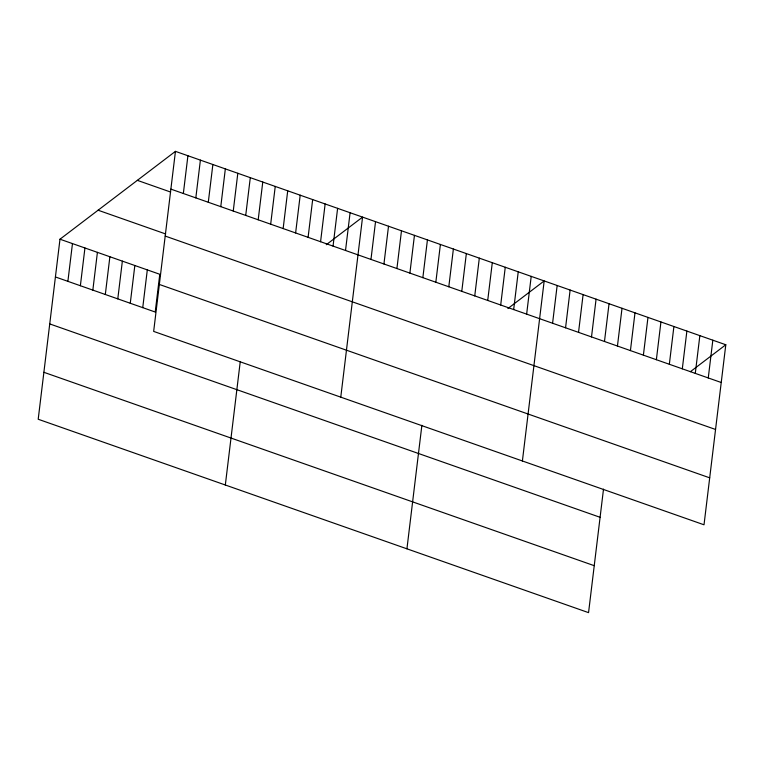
<?xml version="1.0" encoding="UTF-8"?>
<svg xmlns="http://www.w3.org/2000/svg" width="764" height="764" viewBox="0 0 764 764"><rect width="100%" height="100%" fill="white"/><g stroke="black" fill="none" stroke-linecap="round" stroke-linejoin="round"><path stroke-width="1.15" d="M175.443 151.358L153.66 331.404L704.016 524.792L725.8 344.755L175.443 151.358L59.984 239.208L38.2 419.245L588.557 612.642L603.503 489.132M67.891 281.343L72.465 243.592M80.373 285.726L84.938 247.975M92.845 290.11L97.41 252.359M105.317 294.493L109.882 256.742M117.79 298.877L122.364 261.126M130.272 303.26L134.836 265.509M142.744 307.644L147.309 269.893M183.35 193.502L187.915 155.741M195.823 197.886L200.397 160.125M208.295 202.269L212.869 164.508M220.777 206.652L225.342 168.892M233.249 211.036L237.814 173.275M245.721 215.419L250.296 177.659M225.323 485.006L240.268 361.496M258.194 219.803L262.768 182.042M270.676 224.186L275.241 186.426M283.148 228.57L287.713 190.809M295.62 232.953L300.195 195.192M308.093 237.337L312.667 199.576M320.574 241.72L325.139 203.959M333.047 246.103L337.612 208.343M345.519 250.487L350.093 212.726M340.773 397.156L362.566 217.11L326.276 244.719M370.97 259.426L375.535 221.675M383.939 263.981L388.513 226.23M396.917 268.546L401.482 230.785M409.886 273.101L414.451 235.35M422.855 277.657L427.429 239.906M435.833 282.222L440.398 244.461M406.935 548.819L421.881 425.319M448.802 286.777L453.377 249.026M461.781 291.332L466.346 253.581M474.75 295.897L479.314 258.137M487.718 300.453L492.293 262.701M500.697 305.008L505.262 267.257M513.666 309.573L518.24 271.812M526.644 314.128L531.209 276.377M522.395 460.978L544.178 280.932L507.898 308.541M552.582 323.248L557.157 285.488M565.561 327.804L570.125 290.053M578.529 332.359L583.104 294.608M591.508 336.924L596.073 299.163M604.477 341.479L609.042 303.728M617.446 346.035L622.02 308.284M630.424 350.6L634.989 312.839M643.393 355.155L647.967 317.404M656.371 359.71L660.936 321.959M669.34 364.275L673.905 326.514M682.309 368.831L686.884 331.079M695.288 373.386L699.853 335.635M708.257 377.951L712.831 340.19M690.417 371.667L725.8 344.755M170.878 189.119L721.235 382.506M137.339 180.352L170.611 192.041M98.088 210.215L165.664 233.965M165.196 236.066L715.553 429.463M59.984 239.208L159.781 274.276L155.216 312.027L55.419 276.96M159.342 284.447L709.699 477.834M49.736 323.917L600.093 517.304M43.882 372.297L594.239 565.685"/></g></svg>
